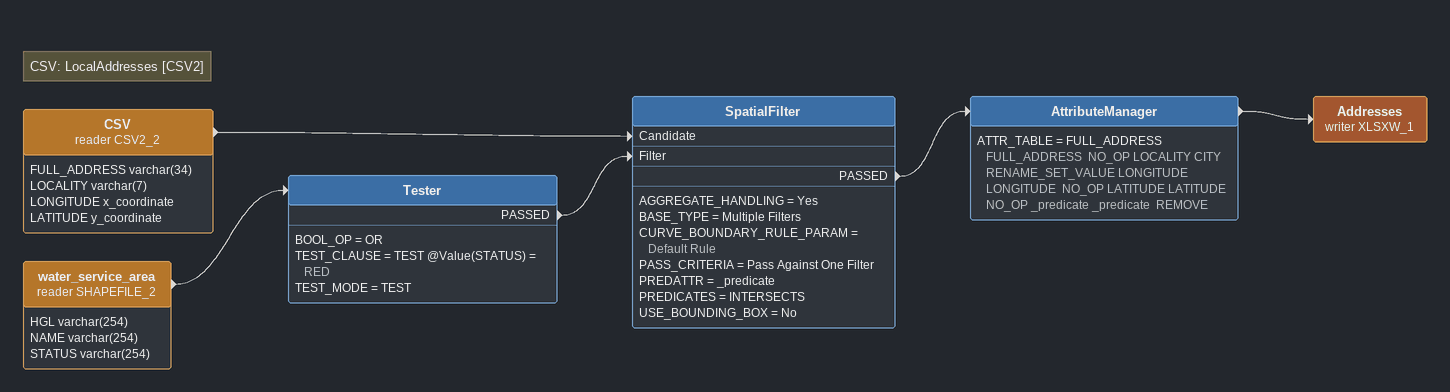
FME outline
Note: CSV: LocalAddresses [CSV2]
CSV (reader CSV2_2)
    attributes: FULL_ADDRESS varchar(34), LOCALITY varchar(7), LONGITUDE x_coordinate, LATITUDE y_coordinate
    -> SpatialFilter [Candidate]
water_service_area (reader SHAPEFILE_2)
    attributes: HGL varchar(254), NAME varchar(254), STATUS varchar(254)
    -> Tester
Tester
    BOOL_OP = OR
    TEST_CLAUSE = TEST @Value(STATUS) = RED
    TEST_MODE = TEST
    PASSED -> SpatialFilter [Filter]
SpatialFilter
    AGGREGATE_HANDLING = Yes
    BASE_TYPE = Multiple Filters
    CURVE_BOUNDARY_RULE_PARAM = Default Rule
    PASS_CRITERIA = Pass Against One Filter
    PREDATTR = _predicate
    PREDICATES = INTERSECTS
    USE_BOUNDING_BOX = No
    PASSED -> AttributeManager
AttributeManager
    ATTR_TABLE = FULL_ADDRESS FULL_ADDRESS  NO_OP LOCALITY CITY  RENAME_SET_VALUE LONGITUDE LONGITUDE  NO_OP LATITUDE LATITUDE  NO_OP _predicate _predicate  REMOVE
    -> Addresses (writer XLSXW_1)
Addresses (writer XLSXW_1)
